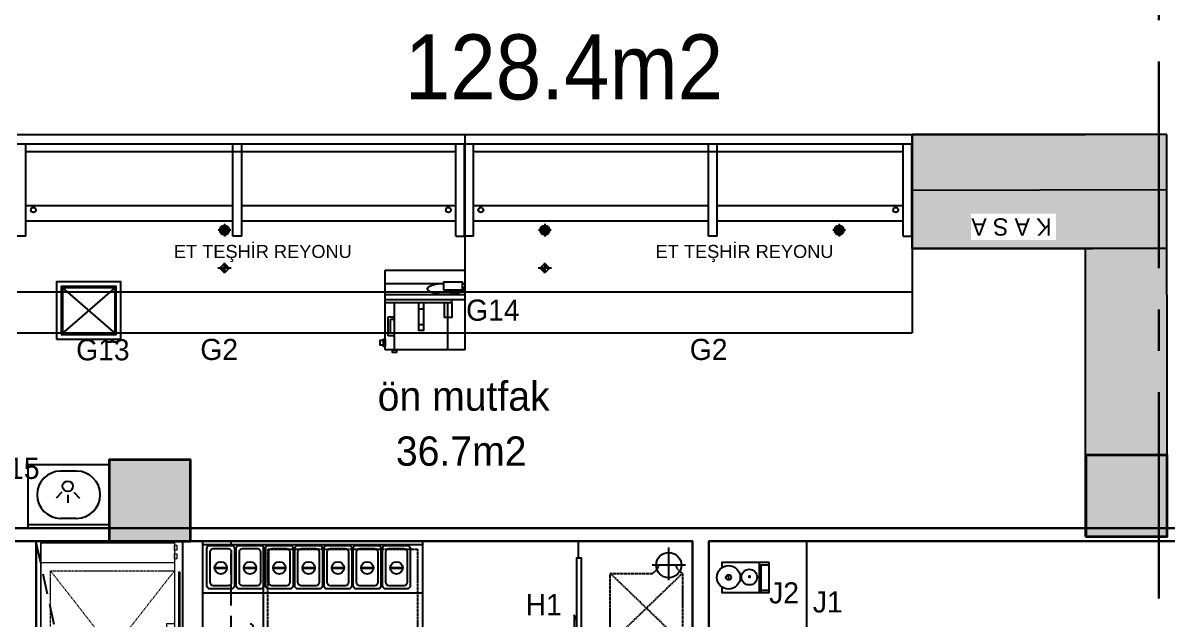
# Model space of a CAD drawing. Header units: millimetres. Extents: x -2729 to 15248, y -12439 to 5292.
# Drawn here: x 3310 to 4013, y -7230 to -6863 of the extents above; entities that cross this region are included whole.
import ezdxf

# ---------------------------------------------------------------- set-up
doc = ezdxf.new("R2010")
doc.units = ezdxf.units.MM
for name, pattern in [('CENTER', [50.8, 31.75, -6.35, 6.35, -6.35]), ('DASHED', [0.75, 0.5, -0.25]), ('HIDDENX2', [19.05, 12.7, -6.35])]:
    doc.linetypes.add(name, pattern=pattern)
for name, color, linetype in [('002 Çizgi', 7, 'Continuous'), ('100', 11, 'Continuous'), ('4', 5, 'Continuous'), ('5', 6, 'Continuous'), ('CIHAZ', 2, 'Continuous'), ('Kıtc-002 Çizgi', 7, 'Continuous'), ('m2_alan-adi', 1, 'Continuous'), ('S2000-002 Çizgi', 7, 'Continuous'), ('tefris', 39, 'Continuous'), ('TEKSO REYON YERLESIM', 5, 'Continuous')]:
    doc.layers.add(name, color=color, linetype=linetype)
for name, color, linetype, lineweight in [('DUVAR', 7, 'Continuous', 30), ('gzm', 250, 'Continuous', 20), ('kolon_Ном_пера__60', 7, 'Continuous', 35), ('Ölçüler', 165, 'Continuous', 20)]:
    doc.layers.add(name, color=color, linetype=linetype, lineweight=lineweight)
doc.styles.get("Standard").update_dxf_attribs({"font": 'arial.ttf'})
doc.styles.add('TAKSİM', font='GOTHIC.TTF', dxfattribs={"height": 20})
doc.styles.add('YAZI01', font='SIMPLXTW.SHX', dxfattribs={"width": 0.6})
doc.styles.add('Мой Ариал', font='arial.ttf', dxfattribs={"width": 0.9})

# ---------------------------------------------------------------- blocks, each defined once
blk = doc.blocks.new('bakırboru')
at = {"true_color": 0xffffff}
h = blk.add_hatch(dxfattribs=at)
h.set_pattern_fill('JIS_WOOD', style=0)
h.set_pattern_definition([(45, (-8096.9039, -2820.859), (-0.5, 0.5), [])])
edge = h.paths.add_edge_path()
edge.add_line((0, -3.9), (28.3, -32.2))
edge.add_line((28.3, -32.2), (0, -32.2))
edge.add_line((0, -32.2), (0, -3.9))
edge = h.paths.add_edge_path()
edge.add_line((0, -32.2), (0, -60.4))
edge.add_line((-28.3, -32.2), (0, -32.2))
edge.add_line((0, -60.4), (-28.3, -32.2))
at = {"color": 7, "true_color": 0xffffff}
for p, q in [((-28.3, -32.2), (0, -32.2)), ((0, -60.4), (-28.3, -32.2)), ((0, -32.2), (0, -3.9)), ((0, -3.9), (28.3, -32.2)), ((0, -32.2), (0, -60.4)), ((28.3, -32.2), (0, -32.2))]:
    blk.add_line(p, q, dxfattribs=at)
at = {"layer": '5', "color": 7, "linetype": 'Continuous', "true_color": 0xffffff}
for p, q in [((0, 0), (0, -64.3)), ((-41.4, -32.2), (41.4, -32.2)), ((-28.3, -32.2), (0, -3.9)), ((0, -60.4), (-28.3, -32.2)), ((0, -3.9), (28.3, -32.2)), ((28.3, -32.2), (0, -60.4))]:
    blk.add_line(p, q, dxfattribs=at)
blk = doc.blocks.new('su gideri')
h = blk.add_hatch()
h.set_pattern_fill('JIS_WOOD', color=1, style=0)
h.set_pattern_definition([(45, (-5242.50385, -2595.01124), (-0.5, 0.5), [])])
edge = h.paths.add_edge_path()
edge.add_arc((0, -39.4), 29, 0, 360)
at = {"layer": '4', "color": 3, "linetype": 'Continuous'}
blk.add_circle((0, -39.4), 29, dxfattribs=at)
at = {"layer": '5', "color": 3, "linetype": 'Continuous'}
for p, q in [((0, -10.5), (0, 0)), ((-39.1, -39.4), (-29, -39.4)), ((0, -78.9), (0, -68.4)), ((29, -39.4), (39.1, -39.4))]:
    blk.add_line(p, q, dxfattribs=at)
blk = doc.blocks.new('A$C63BB6621')
at = {"layer": '002 Çizgi', "color": 0, "lineweight": 20}
for p, q in [((87, 125), (0, 125)), ((0, 125), (0, 0)), ((87, 0), (87, 125)), ((0, 0), (87, 0))]:
    blk.add_line(p, q, dxfattribs=at)
at = {"layer": 'Kıtc-002 Çizgi', "linetype": 'HIDDENX2', "lineweight": 20, "ltscale": 10}
blk.add_line((0, 111.85), (82, 111.85), dxfattribs=at)
at = {"layer": 'Kıtc-002 Çizgi', "linetype": 'DASHED', "lineweight": 20}
for p, q in [((82, 9.44), (5.94, 106.67)), ((5.94, 9.44), (82, 106.67))]:
    blk.add_line(p, q, dxfattribs=at)
at = {"layer": 'Kıtc-002 Çizgi', "lineweight": 20}
for points in [[(0, 4), (0, 124), (82, 124), (82, 4)], [(82, 119.4), (82, 122.46), (83.42, 122.46), (83.42, 119.4)], [(82, 114.21), (82, 117.28), (83.42, 117.28), (83.42, 114.21)], [(82, 5.67), (82, 8.73), (83.42, 8.73), (83.42, 5.67)]]:
    blk.add_lwpolyline(points, close=True, dxfattribs=at)
at = {"layer": 'Kıtc-002 Çizgi', "linetype": 'DASHED', "lineweight": 20}
blk.add_lwpolyline([(5.94, 9.44), (5.94, 106.67), (82, 106.67), (82, 9.44)], close=True, dxfattribs=at)
at = {"layer": 'Kıtc-002 Çizgi', "lineweight": 20}
for points in [[(85.54, 70.83), (85.54, 105.96), (84.54, 105.95), (84.54, 70.83)], [(84.54, 70.83), (82, 70.83), (82, 69.83), (85.54, 69.83), (85.54, 70.83)], [(84.54, 15.27), (82, 15.27), (82, 16.27), (85.54, 16.27), (85.54, 15.27)], [(85.54, 15.27), (85.54, 10.14), (84.54, 10.15), (84.54, 15.27)]]:
    blk.add_lwpolyline(points, dxfattribs=at)
at = {"layer": 'Kıtc-002 Çizgi', "linetype": 'HIDDENX2', "lineweight": 20, "ltscale": 10}
blk.add_lwpolyline([(77.29, 11.79), (77.29, 74.31), (82, 74.31), (82, 11.79)], close=True, dxfattribs=at)
blk = doc.blocks.new('A$C5B5611F4')
at = {"layer": 'CIHAZ', "color": 1}
for p, q in [((14.73, 68.47), (14.73, 47.92)), ((24.09, 58.19), (3.98, 58.19))]:
    blk.add_line(p, q, dxfattribs=at)
at = {"layer": 'CIHAZ', "color": 5, "linetype": 'DASHED'}
for p, q in [((19.82, 66.66), (62.62, 22.28)), ((62.62, 66.66), (19.82, 22.28))]:
    blk.add_line(p, q, dxfattribs=at)
at = {"layer": 'CIHAZ', "color": 5}
for points in [[(63.2, 1.82), (10.36, 1.82), (10.36, 4.32), (63.2, 4.32)], [(61.2, 1.82), (48.6, 1.82), (45.6, 0), (59.6, 0)]]:
    blk.add_lwpolyline(points, close=True, dxfattribs=at)
at = {"layer": 'CIHAZ', "color": 1}
blk.add_circle((14.73, 58.19), 7.76, dxfattribs=at)
at = {"layer": 'S2000-002 Çizgi', "linetype": 'DASHED'}
for p, q in [((19.82, 66.66), (62.62, 66.66)), ((62.62, 66.66), (62.62, 22.28)), ((19.82, 22.28), (19.82, 48.05)), ((62.62, 22.28), (19.82, 22.28))]:
    blk.add_line(p, q, dxfattribs=at)
at = {"layer": 'S2000-002 Çizgi'}
blk.add_lwpolyline([(10.36, 2.81), (0, 2.81), (0, 72.81), (67, 72.81), (67, 2.81), (63.2, 2.81)], dxfattribs=at)
at = {"layer": 'S2000-002 Çizgi', "linetype": 'DASHED'}
for centre, radius, start, end in [((11.6, 71.22), 9.4, 291.20794, 330.95663), ((11, 43.02), 10.16, 29.6907, 66.77515)]:
    blk.add_arc(centre, radius, start, end, dxfattribs=at)
blk = doc.blocks.new('A$C01E77913')
at = {"layer": 'S2000-002 Çizgi'}
for points in [[(2, 26.8), (15, 26.8, -0.414214), (17, 24.8), (17, 2, -0.414214), (15, 0), (2, 0, -0.414214), (0, 2), (0, 24.8, -0.414214)], [(4, 24.8), (13, 24.8, -0.414214), (15, 22.8), (15, 4, -0.414214), (13, 2), (4, 2, -0.414214), (2, 4), (2, 22.8, -0.414214)]]:
    blk.add_lwpolyline(points, format="xyb", close=True, dxfattribs=at)
blk.add_lwpolyline([(4.71, 14.27), (12.21, 14.27), (12.21, 13.52), (4.71, 13.52)], close=True, dxfattribs=at)
blk.add_circle((8.46, 13.87), 3.82, dxfattribs=at)
blk = doc.blocks.new('A$C4F4C1D42')
at = {"layer": '002 Çizgi', "color": 7}
for p, q in [((0, 95.82), (135, 95.82)), ((2.33, 42.5), (29, 42.5)), ((29, 38.15), (2.33, 38.15)), ((5.99, 33.58), (5.83, 32.84)), ((5.83, 32.84), (5.99, 32.11)), ((6.48, 34.22), (5.99, 33.58)), ((5.99, 32.11), (6.48, 31.47)), ((7.3, 34.67), (6.48, 34.22)), ((6.48, 31.47), (7.3, 31.01)), ((8.44, 34.85), (7.3, 34.67)), ((7.3, 31.01), (8.44, 30.84)), ((9.9, 34.67), (8.44, 34.85)), ((8.44, 30.84), (9.9, 31.01)), ((11.6, 34.22), (9.9, 34.67)), ((9.9, 31.01), (11.6, 31.47)), ((13.46, 33.58), (11.6, 34.22)), ((11.6, 31.47), (13.46, 32.11)), ((15.41, 32.84), (13.46, 33.58)), ((13.46, 32.11), (15.41, 32.84)), ((15.41, 32.84), (17.36, 33.58)), ((17.36, 32.11), (15.41, 32.84)), ((17.36, 33.58), (19.22, 34.22)), ((19.22, 31.47), (17.36, 32.11)), ((19.22, 34.22), (20.93, 34.67)), ((20.93, 31.01), (19.22, 31.47)), ((20.93, 34.67), (22.38, 34.85)), ((22.38, 30.84), (20.93, 31.01)), ((22.38, 34.85), (23.53, 34.67)), ((23.53, 31.01), (22.38, 30.84)), ((23.53, 34.67), (24.34, 34.22)), ((24.34, 31.47), (23.53, 31.01)), ((24.34, 34.22), (24.83, 33.58)), ((24.83, 32.11), (24.34, 31.47)), ((24.83, 33.58), (25, 32.84)), ((25, 32.84), (24.83, 32.11))]:
    blk.add_line(p, q, dxfattribs=at)
for points in [[(0, 27.82), (0, 97.82), (135, 97.82), (135, 27.82)], [(135, 65.82), (0, 65.82), (0, 97.82), (135, 97.82)], [(71.96, 0), (37.85, 25.77), (39.4, 27.82), (73.51, 2.05)], [(99.8, 0), (133.91, 25.77), (132.36, 27.82), (98.25, 2.05)]]:
    blk.add_lwpolyline(points, close=True, dxfattribs=at)
blk.add_lwpolyline([(37, 95.82), (37, 27.82)], dxfattribs=at)
at = {"layer": '002 Çizgi', "color": 7, "linetype": 'DASHED'}
blk.add_lwpolyline([(40, 92.82), (132, 92.82), (132, 30.82), (40, 30.82)], close=True, dxfattribs=at)
at = {"layer": '002 Çizgi', "color": 7, "const_width": 0.428}
for points in [[(69.72, 1.7), (68.72, 0.38), (63.09, 4.63), (61.64, 5.72)], [(102.04, 1.7), (103.04, 0.38), (108.67, 4.63), (110.11, 5.72)]]:
    blk.add_lwpolyline(points, dxfattribs=at)
at = {"layer": '002 Çizgi', "color": 7}
for centre, radius, start, end in [((2.33, 40.32), 2.17, 90, 270), ((29, 44.67), 2.17, 270, 90), ((39.4, 27.82), 42.75, 319.49079, 0), ((132.36, 27.82), 42.75, 180, 220.50921)]:
    blk.add_arc(centre, radius, start, end, dxfattribs=at)
at = {"layer": '002 Çizgi', "color": 7, "rotation": 180}
for p in [(19.49, 95.21), (37.49, 95.21), (55.49, 95.21), (73.49, 95.21), (91.49, 95.21), (109.49, 95.21), (127.49, 95.21)]:
    blk.add_blockref('A$C01E77913', p, dxfattribs=at)
blk = doc.blocks.new('A$C1C4536AD')
at = {"layer": 'S2000-002 Çizgi'}
for points in [[(0, 29), (0, 0), (18.5, 0)], [(3.39, 29), (0, 29), (0, 26.84)], [(18.5, 26.95), (18.5, 29), (15.2, 29)], [(18.5, 0), (18.5, 29)], [(7.82, 24.81), (10.92, 24.88)], [(0, 5.79), (18.5, 5.79)], [(1.26, 0), (1.26, 4.77), (16.97, 4.77), (16.97, 0)]]:
    blk.add_lwpolyline(points, dxfattribs=at)
at = {"layer": 'S2000-002 Çizgi', "const_width": 1}
blk.add_lwpolyline([(9.18, 12.02, 1), (10.18, 12.02, 1)], format="xyb", close=True, dxfattribs=at)
at = {"layer": 'S2000-002 Çizgi'}
blk.add_lwpolyline([(0.33, 5.24), (1.35, 5.24), (1.35, 5.79), (0.33, 5.79)], close=True, dxfattribs=at)
for centre, radius in [((9.3, 24.88), 7.2), ((9.3, 24.88), 1.6), ((9.43, 12.15), 4.82)]:
    blk.add_circle(centre, radius, dxfattribs=at)
blk = doc.blocks.new('A$C17EA7636')
at = {"layer": 'Kıtc-002 Çizgi'}
h = blk.add_hatch(color=256, dxfattribs=at)
h.paths.add_polyline_path([(2.88, 4.55), (36.72, 4.55), (36.72, 34.07), (2.88, 34.07)])
h.paths.add_polyline_path([(3.6, 5.27), (36, 5.27), (36, 33.35), (3.6, 33.35)], flags=16)
for p, q in [((3.6, 33.35), (36, 5.27)), ((3.6, 5.27), (36, 33.35))]:
    blk.add_line(p, q, dxfattribs=at)
for points in [[(0, 1.67), (39.6, 1.67), (39.6, 36.95), (0, 36.95)], [(2.88, 4.55), (36.72, 4.55), (36.72, 34.07), (2.88, 34.07)], [(3.6, 5.27), (36, 5.27), (36, 33.35), (3.6, 33.35)], [(30.79, 1.67), (33.57, 1.67), (33.57, 0), (30.79, 0)], [(34.87, 1.67), (37.65, 1.67), (37.65, 0), (34.87, 0)]]:
    blk.add_lwpolyline(points, close=True, dxfattribs=at)
blk = doc.blocks.new('A$C074C243F')
at = {"layer": 'Kıtc-002 Çizgi'}
for p, q in [((0, 51.99), (49, 51.99)), ((0, 2.99), (0, 51.99)), ((8.2, 50.55), (8.2, 51.99)), ((15, 2.99), (15, 51.99)), ((18, 2.99), (18, 51.99)), ((49, 51.99), (49, 2.99)), ((20, 44.05), (18, 44.05)), ((20, 2.99), (20, 44.05)), ((8.2, 2.99), (8.2, 38.76)), ((23.76, 23.65), (23.76, 26.53)), ((33.4, 23.65), (33.4, 26.53)), ((28.7, 4.79), (28.7, 8.79)), ((30.2, 6.29), (30.2, 8.79)), ((38.8, 8.79), (38.8, 6.29)), ((40.3, 8.79), (40.3, 4.79)), ((49, 2.99), (0, 2.99)), ((40.3, 4.79), (28.7, 4.79)), ((38.8, 6.29), (30.2, 6.29))]:
    blk.add_line(p, q, dxfattribs=at)
for points in [[(12.02, 38.76), (12.02, 50.55), (7.42, 50.55), (7.42, 38.76)], [(20, 39.42), (20, 44.05), (29.2, 44.05), (29.2, 39.42)], [(20, 8.79), (20, 41.36), (49, 41.36), (49, 8.79)], [(20, 23.65), (20, 26.53), (37.15, 26.53), (37.15, 23.65)], [(49, 7.57), (49, 10.01), (50.74, 10.01), (50.74, 7.57)], [(46.98, 2.99), (46.98, 2.06), (42.35, 2.06), (42.35, 2.99)], [(46.2, 2.06), (46.2, 0), (43.13, 0), (43.13, 2.06)]]:
    blk.add_lwpolyline(points, close=True, dxfattribs=at)
at = {"layer": 'Kıtc-002 Çizgi', "extrusion": (0, 0, -1)}
blk.add_ellipse((11.52, 40.17), major_axis=(0, -11.26), ratio=0.305663, start_param=2.742076, end_param=7.728163, dxfattribs=at)
blk = doc.blocks.new('A$C23AD12AD')
at = {"layer": 'S2000-002 Çizgi'}
for p, q in [((0, 39), (50, 39)), ((0, 37), (50, 37)), ((20.08, 33), (29.92, 33)), ((25.53, 18.48), (25.53, 23.48)), ((21.86, 16.96), (18.33, 20.5)), ((29.2, 16.96), (32.74, 20.5)), ((0, 0), (50, 0)), ((20.08, 4), (29.92, 4))]:
    blk.add_line(p, q, dxfattribs=at)
blk.add_lwpolyline([(0, 0), (50, 0), (50, 39), (0, 39)], close=True, dxfattribs=at)
blk.add_circle((25.53, 13.29), 3.19, dxfattribs=at)
for centre, start, end in [((20.08, 18.5), 90, 270), ((29.92, 18.5), 270, 90)]:
    blk.add_arc(centre, 14.5, start, end, dxfattribs=at)

msp = doc.modelspace()

# ---------------------------------------------------------------- hatches: boundary and pattern name
h = msp.add_hatch(color=7)
h.paths.add_polyline_path([(3962.854, -7179.098), (4012.854, -7179.098), (4012.854, -7129.098), (3962.854, -7129.098)])
h.paths.add_polyline_path([(3362.805, -7181.871), (3412.805, -7181.871), (3412.805, -7131.871), (3362.805, -7131.871)])
h.paths.add_polyline_path([(2667.806, -7176.871), (2707.806, -7176.871), (2707.806, -7136.871), (2667.806, -7136.871)])
at = {"layer": 'tefris'}
h = msp.add_hatch(color=34, dxfattribs=at)
h.set_gradient(color1=(147, 87, 26), color2=(43, 26, 8), rotation=90, one_color=1, tint=0.1, name='INVCYLINDER')
h.paths.add_polyline_path([(3856.102, -6931.871), (3856.102, -7001.871), (4012.799, -7001.871), (4012.799, -6931.871)])
h.paths.add_polyline_path([(3944.553, -6996.694), (3892.372, -6996.694), (3892.372, -6980.542), (3944.553, -6980.542)], flags=16)
h.paths.add_polyline_path([(3955.743, -6967.348), (3955.743, -6951.181)], flags=16)
h = msp.add_hatch(color=34, dxfattribs=at)
h.set_gradient(color1=(147, 87, 26), color2=(43, 26, 8), rotation=90, one_color=1, tint=0.1, name='INVCYLINDER')
h.paths.add_polyline_path([(4012.802, -7001.871), (3962.804, -7001.871), (3962.804, -7129.098), (4012.802, -7129.098)])

# ---------------------------------------------------------------- linework, layer by layer
at = {"color": 183, "linetype": 'CENTER', "lineweight": 30, "ltscale": 4}
msp.add_line((4007.804, -9046.038), (4007.804, -5866.566), dxfattribs=at)
at = {"color": 30}
for p, q in [((4012.804, -7129.098), (4012.798, -6931.871)), ((3856.214, -7001.871), (3967.2, -7001.871)), ((3962.804, -7129.098), (3962.804, -7001.871))]:
    msp.add_line(p, q, dxfattribs=at)
at = {"color": 5}
msp.add_line((3581.214, -6994.368), (3581.214, -7028.659), dxfattribs=at)
at = {"color": 1}
for p, q in [((3581.214, -7028.659), (3581.214, -7053.871)), ((3581.214, -7028.659), (3581.214, -7053.871)), ((3856.102, -7028.659), (3856.102, -7053.871)), ((3856.102, -7028.659), (3856.102, -7053.871))]:
    msp.add_line(p, q, dxfattribs=at)
at = {"color": 30}
for points in [[(4012.798, -6931.866), (3856.214, -6931.871), (3856.214, -6966.006), (4012.799, -6965.784)], [(4012.8, -7001.866), (3856.214, -7001.871), (3856.214, -6931.871), (3962.804, -6931.871)]]:
    msp.add_lwpolyline(points, dxfattribs=at)
msp.add_lwpolyline([(3791.217, -7347.105), (3731.216, -7347.105), (3731.221, -7181.871), (3791.223, -7181.871)], close=True)
at = {"layer": '100', "color": 5, "linetype": 'Continuous'}
for p, q in [((3306.214, -6931.871), (3581.214, -6931.871)), ((3581.214, -6931.871), (3856.102, -6931.871)), ((3306.214, -6937.644), (3581.214, -6937.644)), ((3311.614, -6994.368), (3311.614, -6937.644)), ((3438.78, -6994.368), (3438.78, -6937.644)), ((3444.18, -6994.368), (3444.18, -6937.644)), ((3575.702, -6994.368), (3575.702, -6937.644)), ((3581.102, -6994.368), (3581.102, -6937.644)), ((3581.214, -6937.644), (3856.102, -6937.644)), ((3581.214, -6994.368), (3581.214, -6937.644)), ((3586.614, -6994.368), (3586.614, -6937.644)), ((3731.064, -6994.368), (3731.064, -6937.644)), ((3736.464, -6994.368), (3736.464, -6937.644)), ((3850.589, -6994.368), (3850.589, -6937.644)), ((3855.989, -6994.368), (3855.989, -6937.644)), ((3856.214, -6994.368), (3856.214, -6937.644)), ((3311.614, -6942.364), (3441.48, -6942.364)), ((3441.48, -6942.364), (3575.702, -6942.364)), ((3586.614, -6942.364), (3733.764, -6942.364)), ((3733.764, -6942.364), (3850.589, -6942.364)), ((3311.614, -6975.534), (3438.78, -6975.534)), ((3444.18, -6975.534), (3575.702, -6975.534)), ((3586.614, -6975.534), (3731.064, -6975.534)), ((3736.464, -6975.534), (3850.589, -6975.534)), ((3311.614, -6985.051), (3438.78, -6985.051)), ((3444.18, -6985.051), (3575.702, -6985.051)), ((3586.614, -6985.051), (3731.064, -6985.051)), ((3736.464, -6985.051), (3850.589, -6985.051)), ((3311.614, -6994.368), (3306.214, -6994.368)), ((3444.18, -6994.368), (3438.78, -6994.368)), ((3575.702, -6994.368), (3581.102, -6994.368)), ((3586.614, -6994.368), (3581.214, -6994.368)), ((3736.464, -6994.368), (3731.064, -6994.368)), ((3850.589, -6994.368), (3855.989, -6994.368))]:
    msp.add_line(p, q, dxfattribs=at)
at = {"layer": '100', "color": 1, "linetype": 'Continuous'}
for p, q in [((3306.214, -7028.659), (3581.214, -7028.659)), ((3581.214, -7028.659), (3856.102, -7028.659)), ((3306.214, -7053.871), (3581.214, -7053.871)), ((3581.214, -7053.871), (3856.102, -7053.871))]:
    msp.add_line(p, q, dxfattribs=at)
at = {"layer": '4', "color": 5, "linetype": 'Continuous'}
for p, q in [((3581.214, -6931.871), (3581.214, -7028.659)), ((3581.214, -6931.871), (3581.214, -6937.644)), ((3856.102, -6931.871), (3856.102, -7028.659)), ((3856.102, -6931.871), (3856.102, -7028.659))]:
    msp.add_line(p, q, dxfattribs=at)
at = {"layer": '4', "color": 3, "linetype": 'Continuous'}
for centre in [(3316.139, -6978.285), (3571.177, -6978.285), (3591.139, -6978.285), (3846.064, -6978.285)]:
    msp.add_circle(centre, 1.55, dxfattribs=at)
at = {"layer": '5', "color": 0, "linetype": 'Continuous'}
for p, q in [((3430.77, -7014.014), (3433.598, -7011.186)), ((3433.598, -7016.843), (3430.77, -7014.014)), ((3433.598, -7011.186), (3436.426, -7014.014)), ((3436.426, -7014.014), (3433.598, -7016.843)), ((3627.664, -7014.014), (3630.493, -7011.186)), ((3630.493, -7016.843), (3627.664, -7014.014)), ((3630.493, -7011.186), (3633.321, -7014.014)), ((3633.321, -7014.014), (3630.493, -7016.843))]:
    msp.add_line(p, q, dxfattribs=at)
at = {"layer": 'DUVAR', "linetype": 'Continuous'}
for p, q in [((2841.532, -7173.864), (3362.805, -7173.864)), ((3317.806, -7181.871), (3317.806, -7735.882)), ((3721.216, -7813.105), (3721.221, -7181.84)), ((3731.216, -7813.105), (3731.221, -7181.84))]:
    msp.add_line(p, q, dxfattribs=at)
for points in [[(3362.805, -7173.871), (4587.805, -7173.871), (4587.805, -7181.871), (3731.221, -7181.871)], [(3721.221, -7181.871), (3042.806, -7181.871)]]:
    msp.add_lwpolyline(points, dxfattribs=at)
at = {"layer": 'kolon_Ном_пера__60', "linetype": 'Continuous', "flags": 128}
for points in [[(3962.804, -7179.098), (4012.804, -7179.098), (4012.804, -7129.098), (3962.804, -7129.098)], [(3962.804, -7179.098), (4012.804, -7179.098), (4012.804, -7129.098), (3962.804, -7129.098)], [(3962.854, -7179.098), (4012.854, -7179.098), (4012.854, -7129.098), (3962.854, -7129.098)], [(3962.854, -7179.098), (4012.854, -7179.098), (4012.854, -7129.098), (3962.854, -7129.098)], [(3962.854, -7179.098), (4012.854, -7179.098), (4012.854, -7129.098), (3962.854, -7129.098)], [(3962.854, -7179.098), (4012.854, -7179.098), (4012.854, -7129.098), (3962.854, -7129.098)], [(3362.805, -7181.871), (3412.805, -7181.871), (3412.805, -7131.871), (3362.805, -7131.871)]]:
    msp.add_lwpolyline(points, close=True, dxfattribs=at)
at = {"layer": 'S2000-002 Çizgi', "linetype": 'HIDDENX2'}
msp.add_line((3437.805, -7735.882), (3317.806, -7181.871), dxfattribs=at)
at = {"layer": 'S2000-002 Çizgi'}
msp.add_lwpolyline([(3317.806, -7181.871), (3407.805, -7181.871), (3407.805, -7306.871), (3317.806, -7306.871)], close=True, dxfattribs=at)
at = {"layer": 'S2000-002 Çizgi', "linetype": 'HIDDENX2'}
msp.add_lwpolyline([(3317.806, -7735.882), (3437.805, -7735.882), (3437.805, -7181.871), (3317.806, -7181.871)], close=True, dxfattribs=at)

# ---------------------------------------------------------------- block references
at = {"xscale": 0.0999999933846994, "yscale": 0.0999999933846994, "zscale": 0.0999999933846994, "rotation": 180}
for name, p in [('su gideri', (3433.598, -6994.646)), ('su gideri', (3630.493, -6994.646)), ('su gideri', (3811.284, -6994.646)), ('bakırboru', (3433.598, -7017.23)), ('bakırboru', (3630.493, -7017.23))]:
    msp.add_blockref(name, p, dxfattribs=at)
msp.add_blockref('A$C4F4C1D42', (3420.282, -7279.686))
at = {"layer": 'Kıtc-002 Çizgi', "rotation": 270}
msp.add_blockref('A$C074C243F', (3529.35, -7015.254), dxfattribs=at)
at = {"layer": 'S2000-002 Çizgi'}
for name, p, rotation in [('A$C23AD12AD', (3362.805, -7134.871), 180), ('A$C5B5611F4', (3648.408, -7181.871), 270), ('A$C1C4536AD', (3768.257, -7213.457), 89.99999999999999)]:
    msp.add_blockref(name, p, dxfattribs=dict(at, rotation=rotation))
msp.add_blockref('A$C63BB6621', (3320.805, -7306.871), dxfattribs=at)
at = {"layer": 'Ölçüler', "color": 0}
msp.add_blockref('A$C17EA7636', (3330.403, -7059.451), dxfattribs=at)

# ---------------------------------------------------------------- texts
at = {"style": 'TAKSİM'}
for s, p in [('G14', (3582.104, -7046.359)), ('G13', (3342.433, -7070.722)), ('G2', (3418.744, -7070.523)), ('G2', (3719.536, -7070.523)), ('G15', (3287.085, -7143.631)), ('J2', (3768.3, -7220.178)), ('J1', (3795.146, -7225.752)), ('H1', (3618.668, -7227.424))]:
    msp.add_text(s, height=13, dxfattribs=at).set_placement(p)
at = {"lineweight": 40, "ltscale": 0.005, "insert": (3642.222, -6910.91), "char_height": 40, "attachment_point": 8, "style": 'Мой Ариал'}
msp.add_mtext('128.4m2', dxfattribs=at)
at = {"layer": 'gzm', "color": 1, "insert": (3941.894, -6994.035), "char_height": 10.63684, "width": 990.60179, "attachment_point": 1, "rotation": 180, "style": 'YAZI01'}
msp.add_mtext('{\\fGill Sans MT|b0|i0|c0|p34;\\W1;\\T1.4;KASA}', dxfattribs=at)
at = {"layer": 'm2_alan-adi', "char_height": 18, "attachment_point": 8, "style": 'TAKSİM'}
for s, insert in [('ön mutfak', (3580.591, -7101.948)), ('36.7m2', (3579.075, -7135.761))]:
    msp.add_mtext(s, dxfattribs=dict(at, insert=insert))
at = {"layer": 'TEKSO REYON YERLESIM', "color": 0, "char_height": 8, "width": 166.95761, "attachment_point": 1}
for insert in [(3402.541, -6999.781), (3698.556, -6999.781)]:
    msp.add_mtext('ET TEŞHİR REYONU', dxfattribs=dict(at, insert=insert))

doc.saveas('drawing.dxf')
